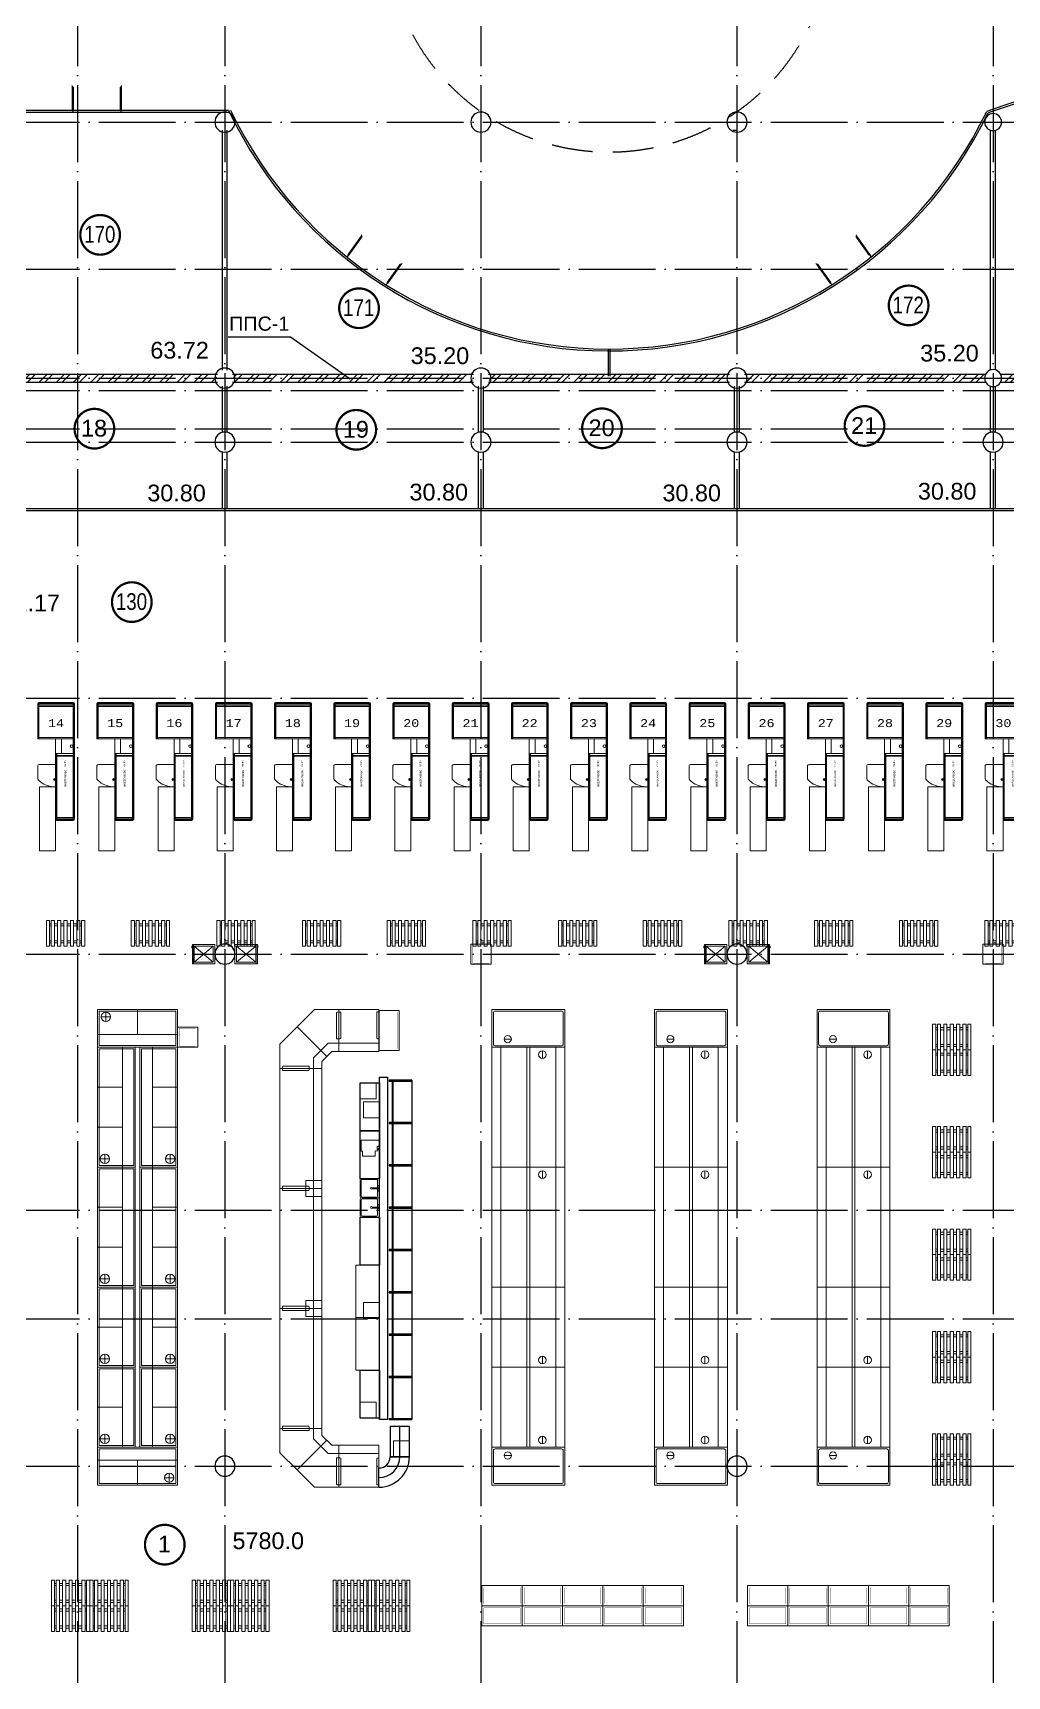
# Model space of a CAD drawing. Extents: x -4497 to 351150, y -50 to 322254.
# Drawn here: x 86770 to 117209, y 151525 to 202875 of the extents above; entities that cross this region are included whole.
import ezdxf
from ezdxf.enums import TextEntityAlignment as Align

# ---------------------------------------------------------------- set-up
doc = ezdxf.new("R2010")
doc.units = 0
doc.header["$LTSCALE"] = 100
doc.linetypes.add('ACAD_ISO04W100', pattern=[30, 24, -3, 0, -3])
doc.linetypes.add('DASHED', pattern=[19.05, 12.7, -6.35])
doc.layers.get('0').update_dxf_attribs({"linetype": 'CONTINUOUS'})
for name, color, linetype, lineweight in [('2_Касові бокси', 3, 'CONTINUOUS', 9), ('equipment', 8, 'CONTINUOUS', 0), ('refr', 150, 'CONTINUOUS', 15)]:
    doc.layers.add(name, color=color, linetype=linetype, lineweight=lineweight)
for name, color, linetype in [('Anot', 5, 'CONTINUOUS'), ('axis', 40, 'CONTINUOUS'), ('brick', 12, 'CONTINUOUS'), ('COLON', 5, 'CONTINUOUS'), ('DRAW', 255, 'CONTINUOUS'), ('EEE', 7, 'CONTINUOUS'), ('FIRE', 6, 'CONTINUOUS'), ('furn2', 252, 'CONTINUOUS'), ('GKL', 5, 'CONTINUOUS'), ('Glass', 4, 'CONTINUOUS'), ('production', 30, 'CONTINUOUS'), ('S', 2, 'CONTINUOUS'), ('Sanitary', 150, 'CONTINUOUS'), ('TEXT', 2, 'CONTINUOUS'), ('WALL', 7, 'CONTINUOUS')]:
    doc.layers.add(name, color=color, linetype=linetype)
doc.layers.add('OBORUD', color=7, linetype='CONTINUOUS', true_color=0x83639d)
doc.styles.add('ARIEL-17.5', font='arial.ttf', dxfattribs={"height": 15})
doc.styles.add('GENERATED_STYLE_1', font='arial.ttf')
doc.styles.get("Standard").update_dxf_attribs({"font": 'monotxt.shx', "width": 0.65, "height": 600})
doc.styles.add('Архітектор', font='cour.ttf')
pattern_1 = [(45, (-3600, 82000), (-269.4077, 269.4077), []), (45, (-3420.4, 82000), (-269.4077, 269.4077), [])]

# ---------------------------------------------------------------- blocks, each defined once
blk = doc.blocks.new('A$C53F96F9E')
at = {"layer": 'FIRE', "linetype": 'Continuous'}
blk.add_lwpolyline([(-64123, -11035), (-65992, -9717), (-67942, -9717)], dxfattribs=at)
at = {"layer": 'TEXT', "color": 6, "linetype": 'Continuous', "lineweight": 20, "style": 'ARIEL-17.5', "width": 0.998875}
blk.add_text('ППС-1', height=441.5, dxfattribs=at).set_placement((-66967, -9517), align=Align.CENTER)
blk = doc.blocks.new('A$C584E3954')
at = {"layer": 'Glass', "linetype": 'Continuous'}
for p, q in [((-885, -1234), (-885, -1174)), ((615, -1234), (615, -1174))]:
    blk.add_line(p, q, dxfattribs=at)
blk.add_lwpolyline([(615, -1234, 70, 70, 0), (615, -1984, 0, 0, 0), (-135, -1234, 0, 0, 0), (-885, -1984, 70, 70, 0), (-885, -1234, 70, 70, 0)], format="xyseb", dxfattribs=at)
blk = doc.blocks.new('F_ref_375-118')
at = {"layer": 'refr', "linetype": 'ByBlock'}
for p, q in [((3749, 1179), (-1, 1179)), ((-1, 1179), (-1, -1)), ((3749, -1), (3749, 1179)), ((3749, 779), (-1, 779)), ((1249, 779), (1249, -1)), ((2499, 779), (2499, -1)), ((114, 228), (404, 228)), ((259, 83), (259, 373)), ((-1, -1), (3749, -1))]:
    blk.add_line(p, q, dxfattribs=at)
blk.add_lwpolyline([(49, 49), (3699, 49), (3699, 1129), (49, 1129)], close=True, dxfattribs=at)
blk.add_circle((259, 228), 145, dxfattribs=at)
blk = doc.blocks.new('F_ref_250-118')
at = {"layer": 'refr', "linetype": 'ByBlock'}
for p, q in [((2421, 1105), (-79, 1105)), ((-79, 1105), (-79, -75)), ((2421, -75), (2421, 1105)), ((2421, 705), (-79, 705)), ((1171, 705), (1171, -75)), ((36, 153), (326, 153)), ((181, 9), (181, 298)), ((-79, -75), (2421, -75))]:
    blk.add_line(p, q, dxfattribs=at)
blk.add_lwpolyline([(-29, -25), (2371, -25), (2371, 1055), (-29, 1055)], close=True, dxfattribs=at)
blk.add_circle((181, 153), 145, dxfattribs=at)
blk = doc.blocks.new('Carier (3750)')
at = {"layer": 'refr'}
for p, q in [((107, 3750), (0, 3750)), ((0, 3750), (0, 3750)), ((0, 3750), (0, 0)), ((76, 3688), (76, 3750)), ((901, 3688), (76, 3688)), ((1310, 3750), (107, 3750)), ((1052, 3750), (1052, 0)), ((1310, 0), (1310, 3750)), ((0, 0), (1310, 0)), ((76, 0), (76, 67)), ((76, 67), (901, 67))]:
    blk.add_line(p, q, dxfattribs=at)
for centre, start, end in [((774, 3752), 333.1886, 359.0906), ((774, 2), 359.0906, 26.8114)]:
    blk.add_arc(centre, 142, start, end, dxfattribs=at)
blk = doc.blocks.new('Carier (Зовнішній угол)')
at = {"layer": 'refr'}
for p, q in [((-463, 463), (75, 1001)), ((836, 1001), (75, 1001)), ((770, 85), (770, 910)), ((836, 1001), (836, -309)), ((-463, 463), (-1002, -75)), ((-463, 463), (463, -463)), ((836, 85), (770, 85)), ((-1002, -836), (-1002, -75)), ((48, -510), (510, -49)), ((48, -836), (48, -510)), ((308, -618), (617, -309)), ((836, -49), (510, -49)), ((836, -309), (618, -309)), ((-1002, -836), (308, -836)), ((-911, -769), (-85, -769)), ((-85, -769), (-85, -836)), ((308, -836), (308, -618))]:
    blk.add_line(p, q, dxfattribs=at)
for centre, radius, start, end in [((834, 783), 142, 89.0906, 116.8114), ((-784, -834), 143, 153.1997, 181.1152)]:
    blk.add_arc(centre, radius, start, end, dxfattribs=at)
blk = doc.blocks.new('Carier (1250)')
at = {"layer": 'refr'}
for p, q in [((-629, -1310), (-629, 0)), ((-629, 0), (629, 0)), ((629, 0), (629, -1310)), ((629, -258), (-629, -258)), ((-562, -1233), (-562, -407)), ((564, -410), (564, -1236)), ((564, -410), (564, -410)), ((-629, -1233), (-562, -1233)), ((629, -1310), (-629, -1310)), ((564, -1236), (629, -1236))]:
    blk.add_line(p, q, dxfattribs=at)
for centre, start, end in [((-626, -534), 63.1886, 90.9094), ((629, -537), 90, 116.8114)]:
    blk.add_arc(centre, 142, start, end, dxfattribs=at)
blk = doc.blocks.new('Колумб 01 1330х610')
at = {"layer": 'furn2', "color": 7}
for p, q in [((0, -710), (0, 0)), ((0, 0), (30, 0)), ((30, 0), (30, -710)), ((1322, -710), (1322, 0)), ((1322, 0), (1352, 0)), ((1352, 0), (1352, -710)), ((15, -100), (15, -610)), ((15, -120), (1345, -120)), ((1337, -100), (1337, -610)), ((1352, -710), (1352, -10)), ((0, -710), (1352, -710))]:
    blk.add_line(p, q, dxfattribs=at)
at = {"layer": 'furn2', "color": 0, "lineweight": 0}
blk.add_line((1352, -100), (0, -100), dxfattribs=at)
at = {"layer": 'furn2', "color": 7}
blk.add_lwpolyline([(0, -100), (15, -610), (30, -100), (1322, -100), (1337, -610), (1352, -100)], dxfattribs=at)
blk = doc.blocks.new('Pallete 120-80')
at = {"layer": 'furn2', "color": 0, "linetype": 'ByBlock', "lineweight": 0, "ltscale": 1000}
for p, q in [((-50, 757), (-50, -43)), ((50, 757), (-50, 757)), ((50, -43), (50, 757)), ((100, 657), (50, 657)), ((100, 587), (50, 587)), ((100, 757), (100, -43)), ((200, 757), (100, 757)), ((200, -43), (200, 757)), ((300, 657), (200, 657)), ((300, 587), (200, 587)), ((300, 757), (300, -43)), ((400, 757), (300, 757)), ((400, -43), (400, 757)), ((500, 657), (400, 657)), ((500, 587), (400, 587)), ((500, 757), (500, -43)), ((600, 757), (500, 757)), ((600, -43), (600, 757)), ((700, 657), (600, 657)), ((700, 587), (600, 587)), ((700, 757), (700, -43)), ((800, 757), (700, 757)), ((800, -43), (800, 757)), ((900, 657), (800, 657)), ((900, 587), (800, 587)), ((900, 757), (900, -43)), ((1000, 757), (900, 757)), ((1000, -43), (1000, 757)), ((1050, 657), (1000, 657)), ((1050, 587), (1000, 587)), ((1050, 757), (1050, -43)), ((1150, 757), (1050, 757)), ((1150, -43), (1150, 757)), ((100, 127), (50, 127)), ((100, 57), (50, 57)), ((300, 127), (200, 127)), ((300, 57), (200, 57)), ((500, 127), (400, 127)), ((500, 57), (400, 57)), ((700, 127), (600, 127)), ((700, 57), (600, 57)), ((900, 127), (800, 127)), ((900, 57), (800, 57)), ((1050, 127), (1000, 127)), ((1050, 57), (1000, 57)), ((-50, -43), (50, -43)), ((100, -43), (200, -43)), ((300, -43), (400, -43)), ((500, -43), (600, -43)), ((700, -43), (800, -43)), ((900, -43), (1000, -43)), ((1050, -43), (1150, -43))]:
    blk.add_line(p, q, dxfattribs=at)
blk = doc.blocks.new('F_fr_island_375-228')
at = {"color": 0, "linetype": 'ByBlock'}
for p, q in [((0, 1995), (3750, 1995)), ((0, 1185), (3750, 1185)), ((0, 1095), (3750, 1095)), ((108, 700), (347, 700)), ((0, 285), (3750, 285))]:
    blk.add_line(p, q, dxfattribs=at)
blk.add_lwpolyline([(0, 0), (3750, 0), (3750, 2280), (0, 2280)], close=True, dxfattribs=at)
blk.add_circle((227, 700), 119, dxfattribs=at)
blk = doc.blocks.new('F_fr_island_228-118')
at = {"color": 0, "linetype": 'ByBlock'}
blk.add_line((1669, 924), (1894, 924), dxfattribs=at)
blk.add_lwpolyline([(0, 0), (2280, 0), (2280, 1180), (0, 1180)], close=True, dxfattribs=at)
blk.add_lwpolyline([(100, 50), (2180, 50, 0.414214), (2230, 100), (2230, 1080, 0.414214), (2180, 1130), (100, 1130, 0.414214), (50, 1080), (50, 100, 0.414214)], format="xyb", close=True, dxfattribs=at)
blk.add_circle((1781, 924), 112, dxfattribs=at)
blk = doc.blocks.new('F_fr_island_250-228')
at = {"color": 0, "linetype": 'ByBlock'}
for p, q in [((0, 1995), (2500, 1995)), ((0, 1185), (2500, 1185)), ((0, 1095), (2500, 1095)), ((108, 700), (347, 700)), ((0, 285), (2500, 285))]:
    blk.add_line(p, q, dxfattribs=at)
blk.add_lwpolyline([(0, 0), (2500, 0), (2500, 2280), (0, 2280)], close=True, dxfattribs=at)
blk.add_circle((227, 700), 119, dxfattribs=at)
blk = doc.blocks.new('m600x600')
at = {"layer": 'Sanitary', "linetype": 'ByBlock', "lineweight": -2}
for p, q in [((-302, 563), (-302, 35)), ((-275, 531), (-275, 95)), ((268, 599), (-272, 599)), ((241, 567), (-245, 567)), ((271, 95), (271, 531)), ((298, 35), (298, 563)), ((-245, 59), (-14, 59)), ((-92, 53), (-14, 53)), ((-92, 8), (-92, 53)), ((-92, 53), (-92, 8)), ((88, 8), (-92, 8)), ((-14, 202), (-14, 16)), ((-14, 16), (14, 16)), ((14, 16), (14, 202)), ((14, 59), (241, 59)), ((14, 53), (88, 53)), ((88, 53), (88, 8)), ((-272, -1), (268, -1))]:
    blk.add_line(p, q, dxfattribs=at)
for centre, major_axis, start_param, end_param in [((-272, 563), (0, -36), 3.141593, 4.712389), ((-245, 531), (0, -36), 3.141593, 4.712389), ((241, 531), (0, 36), 4.712389, 6.283185), ((268, 563), (0, 36), 4.712389, 6.283185), ((-272, 35), (0, 36), 1.570796, 3.141593), ((-245, 95), (0, 36), 1.570796, 3.141593), ((0, 199), (0, 17), -1.389477, 1.389477), ((241, 95), (0, -36), 0, 1.570796), ((268, 35), (0, -36), 0, 1.570796)]:
    blk.add_ellipse(centre, major_axis=major_axis, ratio=0.833333, start_param=start_param, end_param=end_param, dxfattribs=at)
blk.add_ellipse((-3, 249), major_axis=(0, 30), ratio=0.833333, dxfattribs=at)
blk = doc.blocks.new('пок02')
at = {"layer": 'furn2', "color": 7, "linetype": 'ByBlock'}
for p, q in [((0, -600), (0, 0)), ((950, 350), (350, 350))]:
    blk.add_line(p, q, dxfattribs=at)
for radius in [650, 950, 350]:
    blk.add_arc((0, 350), radius, 270, 0, dxfattribs=at)
blk = doc.blocks.new('3680 х 1150')
at = {"layer": '2_Касові бокси'}
for p, q in [((-2183, 1110), (-2183, 40)), ((-2173, 1110), (-2173, 40)), ((-2143, 1150), (1459, 1150)), ((-2143, 1150), (-2143, 0)), ((-2143, 1140), (1459, 1140)), ((-2143, 1110), (1459, 1110)), ((-2103, 1110), (-2103, 40)), ((-2063, 1110), (-2063, 40)), ((-1093, 40), (-1093, 1110)), ((-1053, 0), (-1053, 1110)), ((-593, 1110), (-593, 559)), ((-533, 1110), (-533, 599)), ((-523, 1110), (-523, 599)), ((-513, 1110), (-513, 599)), ((1409, 1110), (1409, 599)), ((1419, 1110), (1419, 599)), ((1459, 1150), (1459, 559)), ((1487, 1110), (1487, 599)), ((1497, 1110), (1497, 599)), ((-593, 740), (-1053, 740)), ((1459, 559), (-1053, 559)), ((1459, 599), (-593, 599)), ((-593, 599), (-579, 592)), ((-579, 569), (-593, 559)), ((-579, 592), (-579, 569)), ((1459, 569), (-579, 569)), ((-253, 49), (-253, 559)), ((189, 520), (249, 520)), ((219, 550), (219, 490)), ((447, 559), (447, 487)), ((-2143, 40), (-1053, 40)), ((-2143, 10), (-1053, 10)), ((-2143, 0), (-1053, 0)), ((-213, 0), (213, 0))]:
    blk.add_line(p, q, dxfattribs=at)
for centre, radius in [((-821, 1059), 39.9), ((219, 520), 30)]:
    blk.add_circle(centre, radius, dxfattribs=at)
for centre, radius, start, end in [((-2143, 1110), 40, 90, 180), ((-2143, 1110), 30, 90, 180), ((1457, 1110), 40, 0, 87.0916), ((1457, 1110), 30, 0, 86.1208), ((1457, 599), 30, 273.8792, 0), ((1457, 599), 40, 272.9084, 0), ((-2143, 40), 40, 180, 270), ((-2143, 40), 30, 180, 270), ((-193, 57), 60.9, 187.9452, 250.5062), ((141, 114), 135, 302.2551, 325.826), ((-271, 531), 719, 316.8034, 356.5239)]:
    blk.add_arc(centre, radius, start, end, dxfattribs=at)
at = {"layer": 'Anot'}
blk.add_text('kasa  3680x1150N', height=60, dxfattribs=at).set_placement((-391, 835))
blk = doc.blocks.new('пок')
at = {"layer": 'furn2', "color": 7, "linetype": 'ByBlock'}
for points in [[(0, 600), (950, 600), (950, 0), (0, 0), (0, 600)], [(0, 600), (950, 600), (950, 300), (0, 300), (0, 600)]]:
    blk.add_lwpolyline(points, dxfattribs=at)
blk = doc.blocks.new('Стіл виробничий 1500х600х850')
at = {"layer": 'production', "color": 11}
blk.add_lwpolyline([(1500, -300), (0, -300), (0, 300), (1500, 300)], close=True, dxfattribs=at)
blk = doc.blocks.new('Table_ice_2-1m')
at = {"color": 0, "linetype": 'ByBlock'}
blk.add_lwpolyline([(-500, 0), (500, 0), (500, 2000), (-500, 2000)], close=True, dxfattribs=at)
at = {"color": 0, "linetype": 'DASHED', "ltscale": 5, "const_width": 10}
blk.add_lwpolyline([(-400, 100), (400, 100), (400, 1900), (-400, 1900)], close=True, dxfattribs=at)
blk = doc.blocks.new('Beer 60-70')
at = {"layer": 'refr', "linetype": 'ByBlock', "lineweight": -2}
for p, q in [((-130, 555), (470, 555)), ((-130, -145), (-130, 555)), ((470, 555), (470, -145)), ((-80, 505), (420, 505)), ((-80, -95), (-80, 505)), ((420, 505), (420, -95)), ((470, -145), (-130, -145)), ((420, -95), (-80, -95))]:
    blk.add_line(p, q, dxfattribs=at)
at = {"layer": 'refr'}
for p, q in [((-129, 522), (469, 522)), ((-80, -93), (420, 505)), ((-80, 505), (420, -93))]:
    blk.add_line(p, q, dxfattribs=at)
at = {"layer": 'refr', "linetype": 'ByBlock', "lineweight": -2}
for centre, radius, start, end in [((394, 537), 40.3, 26.7309, 153.2691), ((394, 515), 54.1, 48.3838, 131.6162)]:
    blk.add_arc(centre, radius, start, end, dxfattribs=at)
blk = doc.blocks.new('A$C125E3969')
at = {"layer": '2_Касові бокси', "color": 94, "lineweight": 0}
for points in [[(50711, 69230), (50711, 67230), (50211, 67230), (50211, 69230), (50711, 69230)], [(52561, 69230), (52561, 67230), (52061, 67230), (52061, 69230), (52561, 69230)], [(54411, 69230), (54411, 67230), (53911, 67230), (53911, 69230), (54411, 69230)], [(56261, 69230), (56261, 67230), (55761, 67230), (55761, 69230), (56261, 69230)], [(58111, 69230), (58111, 67230), (57611, 67230), (57611, 69230), (58111, 69230)], [(59961, 69230), (59961, 67230), (59461, 67230), (59461, 69230), (59961, 69230)], [(61811, 69230), (61811, 67230), (61311, 67230), (61311, 69230), (61811, 69230)], [(63661, 69230), (63661, 67230), (63161, 67230), (63161, 69230), (63661, 69230)], [(65511, 69230), (65511, 67230), (65011, 67230), (65011, 69230), (65511, 69230)], [(67361, 69230), (67361, 67230), (66861, 67230), (66861, 69230), (67361, 69230)], [(69211, 69230), (69211, 67230), (68711, 67230), (68711, 69230), (69211, 69230)], [(71061, 69230), (71061, 67230), (70561, 67230), (70561, 69230), (71061, 69230)], [(72911, 69230), (72911, 67230), (72411, 67230), (72411, 69230), (72911, 69230)], [(74761, 69230), (74761, 67230), (74261, 67230), (74261, 69230), (74761, 69230)], [(76611, 69230), (76611, 67230), (76111, 67230), (76111, 69230), (76611, 69230)], [(78461, 69230), (78461, 67230), (77961, 67230), (77961, 69230), (78461, 69230)], [(80311, 69230), (80311, 67230), (79811, 67230), (79811, 69230), (80311, 69230)]]:
    blk.add_lwpolyline(points, dxfattribs=at)
for points in [[(50211, 67230), (50711, 67230), (50711, 69230), (50211, 69230)], [(52061, 67230), (52561, 67230), (52561, 69230), (52061, 69230)], [(53911, 67230), (54411, 67230), (54411, 69230), (53911, 69230)], [(55761, 67230), (56261, 67230), (56261, 69230), (55761, 69230)], [(57611, 67230), (58111, 67230), (58111, 69230), (57611, 69230)], [(59461, 67230), (59961, 67230), (59961, 69230), (59461, 69230)], [(61311, 67230), (61811, 67230), (61811, 69230), (61311, 69230)], [(63161, 67230), (63661, 67230), (63661, 69230), (63161, 69230)], [(65011, 67230), (65511, 67230), (65511, 69230), (65011, 69230)], [(66861, 67230), (67361, 67230), (67361, 69230), (66861, 69230)], [(68711, 67230), (69211, 67230), (69211, 69230), (68711, 69230)], [(70561, 67230), (71061, 67230), (71061, 69230), (70561, 69230)], [(72411, 67230), (72911, 67230), (72911, 69230), (72411, 69230)], [(74261, 67230), (74761, 67230), (74761, 69230), (74261, 69230)], [(76111, 67230), (76611, 67230), (76611, 69230), (76111, 69230)], [(77961, 67230), (78461, 67230), (78461, 69230), (77961, 69230)], [(79811, 67230), (80311, 67230), (80311, 69230), (79811, 69230)]]:
    blk.add_lwpolyline(points, close=True, dxfattribs=at)
at = {"layer": 'equipment', "color": 252, "linetype": 'Continuous', "lineweight": 18}
for points in [[(60230, 59482), (60730, 59482), (60730, 59982), (60230, 59982), (60230, 59482)], [(60260, 58182), (60800, 58182), (60842, 58086), (60798, 57984), (60761, 57984), (60761, 57917), (60798, 57917), (60798, 57937), (60818, 57937), (60818, 57877), (60798, 57877), (60798, 57897), (60761, 57897), (60761, 57841), (60700, 57857), (60700, 57684), (60304, 57684), (60304, 57841), (60260, 57841), (60260, 58182)], [(60830, 54282), (60830, 52642), (60090, 52642), (60090, 54282), (60830, 54282)], [(60830, 52642), (60830, 51002), (60090, 51002), (60090, 52642), (60830, 52642)], [(60230, 49502), (60730, 49502), (60730, 50002), (60230, 50002), (60230, 49502)]]:
    blk.add_lwpolyline(points, dxfattribs=at)
at = {"layer": 'equipment', "color": 252, "linetype": 'Continuous', "lineweight": 18, "elevation": 1}
for points in [[(58530, 56430), (59030, 56430), (59030, 56930), (58530, 56930), (58530, 56430)], [(58530, 52680), (59030, 52680), (59030, 53180), (58530, 53180), (58530, 52680)], [(61265, 48292), (61765, 48292), (61765, 48792), (61265, 48792), (61265, 48292)]]:
    blk.add_lwpolyline(points, dxfattribs=at)
at = {"layer": 'production', "color": 0, "lineweight": 0}
for points in [[(60330, 59382), (60830, 59382), (60830, 58882), (60330, 58882), (60330, 59382)], [(60330, 53114), (60830, 53114), (60830, 52614), (60330, 52614), (60330, 53114)]]:
    blk.add_lwpolyline(points, dxfattribs=at)
at = {"layer": '2_Касові бокси', "color": 94, "lineweight": 0, "rotation": 270}
for p in [(50152, 69677), (52002, 69677), (53852, 69677), (55702, 69677), (57552, 69677), (59402, 69677), (61252, 69677), (63102, 69677), (64952, 69677), (66802, 69677), (68652, 69677), (70502, 69677), (72352, 69677), (74202, 69677), (76052, 69677), (77902, 69677), (79752, 69677)]:
    blk.add_blockref('3680 х 1150', p, dxfattribs=at)
at = {"layer": 'equipment', "color": 252, "linetype": 'Continuous', "lineweight": 18, "rotation": 90}
for p in [(60530, 58482), (60530, 56982), (60530, 54282), (60530, 49502)]:
    blk.add_blockref('Стіл виробничий 1500х600х850', p, dxfattribs=at)
at = {"layer": 'equipment', "color": 252, "linetype": 'Continuous', "lineweight": 18, "xscale": -1, "rotation": 90}
for p in [(60829, 56680), (60829, 56080)]:
    blk.add_blockref('m600x600', p, dxfattribs=at)
at = {"layer": 'furn2', "rotation": 180}
for p in [(51573, 65007, 1), (54223, 65007, 1), (56898, 65007, 1), (59573, 65007, 1), (62223, 65007, 1), (64898, 65007, 1), (67573, 65007, 1), (70223, 65007, 1), (72898, 65007, 1), (75573, 65007, 1), (78223, 65007, 1), (80898, 65007, 1), (79261, 61765, 1), (79261, 60965, 1), (79261, 58565, 1), (79261, 57765, 1), (79261, 55365, 1), (79261, 54565, 1), (79261, 52165, 1), (79261, 51365, 1), (79261, 48965, 1), (79261, 48165, 1), (51730, 44394, 1), (52930, 44394, 1), (56130, 44394, 1), (57330, 44394, 1), (60530, 44394, 1), (61730, 44394, 1), (51730, 43594, 1), (52930, 43594, 1), (56130, 43594, 1), (57330, 43594, 1), (60530, 43594, 1), (61730, 43594, 1)]:
    blk.add_blockref('Pallete 120-80', p, dxfattribs=at)
at = {"layer": 'furn2', "color": 0, "lineweight": 0, "xscale": -1, "rotation": 90}
for p in [(61130, 60058, 1), (61130, 58736, 1), (61130, 57414, 1), (61130, 56092, 1), (61130, 54770, 1), (61130, 53448, 1), (61130, 52126, 1), (61130, 50804, 1)]:
    blk.add_blockref('Колумб 01 1330х610', p, dxfattribs=at)
at = {"layer": 'furn2', "xscale": -1, "rotation": 90}
blk.add_blockref('пок', (61765, 49242, 1), dxfattribs=at)
at = {"layer": 'furn2'}
blk.add_blockref('пок02', (60815, 47942, 1), dxfattribs=at)
at = {"layer": 'refr', "rotation": 90}
for name, p in [('Beer 60-70', (55540, 63830)), ('Beer 60-70', (71540, 63830)), ('F_ref_375-118', (54519, 57341, 1)), ('F_ref_375-118', (54519, 53591, 1)), ('F_ref_250-118', (54445, 51169, 1)), ('F_fr_island_250-228', (66620, 51088, 1)), ('F_fr_island_250-228', (71700, 51088, 1)), ('F_fr_island_250-228', (76780, 51088, 1)), ('F_ref_250-118', (54445, 48669, 1)), ('F_fr_island_250-228', (66620, 48588, 1)), ('F_fr_island_250-228', (71700, 48588, 1)), ('F_fr_island_250-228', (76780, 48588, 1))]:
    blk.add_blockref(name, p, dxfattribs=at)
at = {"layer": 'refr', "xscale": -1}
for name, p, rotation in [('Beer 60-70', (56460, 63830), 270), ('Beer 60-70', (72460, 63830), 270), ('F_ref_250-118', (52099, 62195, 1), 180), ('F_ref_375-118', (52021, 57341, 1), 270), ('F_fr_island_375-228', (66620, 61088, 1), 90), ('F_fr_island_375-228', (71700, 61088, 1), 90), ('F_fr_island_375-228', (76780, 61088, 1), 90), ('F_ref_375-118', (52021, 53591, 1), 270), ('F_fr_island_375-228', (66620, 57338, 1), 90), ('F_fr_island_375-228', (71700, 57338, 1), 90), ('F_fr_island_375-228', (76780, 57338, 1), 90), ('F_ref_250-118', (52095, 51169, 1), 270), ('F_ref_250-118', (52095, 48669, 1), 270)]:
    blk.add_blockref(name, p, dxfattribs=dict(at, rotation=rotation))
at = {"layer": 'refr'}
for p, xscale, yscale, zscale, rotation in [((64000, 64315), 0.6299212598532904, 0.3149606299266452, 0.3937007874015748, 180), ((80000, 64315), 0.6299212598532904, 0.3149606299266452, 0.3937007874015748, 180), ((61130, 62243, 1), 0.6299212598532904, 0.6299212598387385, 0.3937007874015749, 180), ((54835, 61720, 1), 0.6299212598532904, 0.3149606299266452, 0.3937007874015749, 180), ((64030, 43952, 1), 0.6299212598387385, 0.6299212598532904, 0.3937007874015749, 270), ((65290, 43952, 1), 0.6299212598387385, 0.6299212598532904, 0.3937007874015749, 270), ((66550, 43952, 1), 0.6299212598387385, 0.6299212598532904, 0.3937007874015749, 270), ((67810, 43952, 1), 0.6299212598387385, 0.6299212598532904, 0.3937007874015749, 270), ((69069, 43952, 1), 0.6299212598387385, 0.6299212598532904, 0.3937007874015749, 270), ((72329, 43952, 1), 0.6299212598387385, 0.6299212598532904, 0.3937007874015749, 270), ((73589, 43952, 1), 0.6299212598387385, 0.6299212598532904, 0.3937007874015749, 270), ((74849, 43952, 1), 0.6299212598387385, 0.6299212598532904, 0.3937007874015749, 270), ((76109, 43952, 1), 0.6299212598387385, 0.6299212598532904, 0.3937007874015749, 270), ((77369, 43952, 1), 0.6299212598387385, 0.6299212598532904, 0.3937007874015749, 270), ((64030, 43323, 1), 0.6299212598387385, 0.6299212598532904, 0.3937007874015749, 270), ((65290, 43323, 1), 0.6299212598387385, 0.6299212598532904, 0.3937007874015749, 270), ((66550, 43323, 1), 0.6299212598387385, 0.6299212598532904, 0.3937007874015749, 270), ((67810, 43323, 1), 0.6299212598387385, 0.6299212598532904, 0.3937007874015749, 270), ((69069, 43323, 1), 0.6299212598387385, 0.6299212598532904, 0.3937007874015749, 270), ((72329, 43323, 1), 0.6299212598387385, 0.6299212598532904, 0.3937007874015749, 270), ((73589, 43323, 1), 0.6299212598387385, 0.6299212598532904, 0.3937007874015749, 270), ((74849, 43323, 1), 0.6299212598387385, 0.6299212598532904, 0.3937007874015749, 270), ((76109, 43323, 1), 0.6299212598387385, 0.6299212598532904, 0.3937007874015749, 270), ((77369, 43323, 1), 0.6299212598387385, 0.6299212598532904, 0.3937007874015749, 270)]:
    blk.add_blockref('Table_ice_2-1m', p, dxfattribs=dict(at, xscale=xscale, yscale=yscale, zscale=zscale, rotation=rotation))
at = {"layer": 'refr', "color": 94, "lineweight": 0, "xscale": -1, "rotation": 90}
blk.add_blockref('Carier (Зовнішній угол)', (58721, 61266, 1), dxfattribs=at)
at = {"layer": 'refr', "color": 0, "lineweight": 0, "xscale": -1, "rotation": 180}
blk.add_blockref('Carier (1250)', (60186, 60958, 1), dxfattribs=at)
at = {"layer": 'refr', "linetype": 'ByBlock', "rotation": 180}
for p in [(66620, 62268, 1), (71700, 62268, 1), (76780, 62268, 1)]:
    blk.add_blockref('F_fr_island_228-118', p, dxfattribs=at)
at = {"layer": 'refr', "color": 94, "lineweight": 0}
for p in [(57720, 56680, 1), (57720, 52930, 1), (57720, 49180, 1)]:
    blk.add_blockref('Carier (3750)', p, dxfattribs=at)
at = {"layer": 'refr', "color": 94, "lineweight": 0, "rotation": 90}
blk.add_blockref('Carier (Зовнішній угол)', (58721, 48344, 1), dxfattribs=at)
at = {"layer": 'refr', "xscale": -1}
blk.add_blockref('F_ref_250-118', (54441, 47485, 1), dxfattribs=at)
at = {"layer": 'refr', "color": 0, "lineweight": 0}
blk.add_blockref('Carier (1250)', (60186, 48652, 1), dxfattribs=at)
at = {"layer": 'refr', "linetype": 'ByBlock', "xscale": -1}
for p in [(66620, 47408, 1), (71700, 47408, 1), (76780, 47408, 1)]:
    blk.add_blockref('F_fr_island_228-118', p, dxfattribs=at)
at = {"layer": '2_Касові бокси', "color": 94, "lineweight": 0, "char_height": 250, "attachment_point": 5, "style": 'Архітектор'}
for s, insert in [('14', (50723, 71217)), ('15', (52573, 71217)), ('16', (54423, 71217)), ('17', (56273, 71217)), ('18', (58123, 71217)), ('19', (59973, 71217)), ('20', (61823, 71217)), ('21', (63673, 71217)), ('22', (65523, 71217)), ('23', (67373, 71217)), ('24', (69223, 71217)), ('25', (71073, 71217)), ('26', (72923, 71217)), ('27', (74773, 71217)), ('28', (76623, 71217)), ('29', (78473, 71217)), ('30', (80323, 71217))]:
    blk.add_mtext(s, dxfattribs=dict(at, insert=insert))
at = {"layer": 'refr', "color": 5, "lineweight": 0, "style": 'GENERATED_STYLE_1'}
for p in [(31750, 11184, 0), (26627, 8259, 0), (27247, 8259, 0)]:
    blk.add_attdef('txt', text='', height=120, dxfattribs=at).set_placement(p, align=Align.BOTTOM_LEFT)

msp = doc.modelspace()

# ---------------------------------------------------------------- hatches: boundary and pattern name
at = {"layer": 'DRAW'}
h = msp.add_hatch(dxfattribs=at)
h.set_pattern_fill('ANSI32,_O', color=256, scale=40)
h.set_pattern_definition(pattern_1)
h.paths.add_polyline_path([(76535.6, 192212.2), (69003, 192212.2, -0.123425), (69034.3, 192087.2, -0.123425), (69003, 191962.2), (76535.6, 191962.2, -0.123425), (76504.3, 192087.2, -0.123425)])
h.paths.add_polyline_path([(84504.3, 192087.2, -0.123425), (84535.6, 192212.2), (77003, 192212.2, -0.123425), (77034.3, 192087.2, -0.123425), (77003, 191962.2), (84535.6, 191962.2, -0.123425)])
h.paths.add_polyline_path([(92535.6, 192212.2), (85003, 192212.2, -0.123425), (85034.3, 192087.2, -0.123425), (85003, 191962.2), (92535.6, 191962.2, -0.123425), (92504.3, 192087.2, -0.123425)])
h = msp.add_hatch(dxfattribs=at)
h.set_pattern_fill('ANSI32,_O', color=256, scale=40)
h.set_pattern_definition(pattern_1)
h.paths.add_polyline_path([(100535.6, 192212.2), (93003, 192212.2, -0.123425), (93034.3, 192087.2, -0.123425), (93003, 191962.2), (100535.6, 191962.2, -0.123425), (100504.3, 192087.2, -0.123425)])
h.paths.add_polyline_path([(108535.6, 192212.2), (101003, 192212.2, -0.123425), (101034.3, 192087.2, -0.123425), (101003, 191962.2), (108535.6, 191962.2, -0.123425), (108504.3, 192087.2, -0.123425)])
h.paths.add_polyline_path([(116535.6, 192212.2), (109003, 192212.2, -0.123425), (109034.3, 192087.2, -0.123425), (109003, 191962.2), (116535.6, 191962.2, -0.123425), (116504.3, 192087.2, -0.123425)])
h.paths.add_polyline_path([(124535.6, 192212.2), (117003, 192212.2, -0.123425), (117034.3, 192087.2, -0.123425), (117003, 191962.2), (124535.6, 191962.2, -0.123425), (124504.3, 192087.2, -0.123425)])
h.paths.add_polyline_path([(132504.3, 192087.2, -0.123425), (132535.6, 192212.2), (125003, 192212.2, -0.123425), (125034.3, 192087.2, -0.123425), (125003, 191962.2), (132535.6, 191962.2, -0.123425)])

# ---------------------------------------------------------------- linework, layer by layer
at = {"layer": 'axis', "linetype": 'ACAD_ISO04W100'}
for p, q in [((88169.3, 318243.4), (88169.3, 84615.2)), ((92769.3, 318243.4), (92769.3, 84615.2)), ((100769.3, 318243.4), (100769.3, 84615.2)), ((108769.3, 318243.4), (108769.3, 119985.6)), ((116769.3, 318243.4), (116769.3, 119985.6)), ((-1176.8, 200087.2), (274434.3, 200087.2)), ((-1176.8, 195487.2), (275749.3, 195487.2)), ((-1176.8, 192087.2), (272433.1, 192087.2)), ((-1176.8, 191702.2), (272433.1, 191702.2)), ((-1176.8, 190502.2), (272433.1, 190502.2)), ((-1176.8, 190087.2), (166454.3, 190087.2)), ((-1176.8, 182087.2), (272433.1, 182087.2)), ((-1176.8, 174087.2), (272433.1, 174087.2)), ((-1176.8, 166087.2), (272433.1, 166087.2)), ((-1176.8, 162687.2), (272433.1, 162687.2))]:
    msp.add_line(p, q, dxfattribs=at)
at = {"layer": 'axis', "color": 2, "linetype": 'ACAD_ISO04W100'}
msp.add_line((-1176.8, 158087.2), (272433.1, 158087.2), dxfattribs=at)
at = {"layer": 'brick', "linetype": 'Continuous'}
for points in [[(85003, 192212.2), (92535.6, 192212.2)], [(93003, 192212.2), (100535.6, 192212.2)], [(101003, 192212.2), (108535.6, 192212.2)], [(109003, 192212.2), (116535.6, 192212.2)], [(117003, 192212.2), (124535.6, 192212.2)], [(85003, 191962.2), (92535.6, 191962.2)], [(93003, 191962.2), (100535.6, 191962.2)], [(101003, 191962.2), (108535.6, 191962.2)], [(109003, 191962.2), (116535.6, 191962.2)], [(117003, 191962.2), (124535.6, 191962.2)]]:
    msp.add_lwpolyline(points, dxfattribs=at)
at = {"layer": 'COLON', "color": 3, "lineweight": 30}
for points in [[(92454.3, 200087.2, 1), (93084.3, 200087.2, 1)], [(100454.3, 200087.2, 1), (101084.3, 200087.2, 1)], [(108454.3, 200087.2, 1), (109084.3, 200087.2, 1)], [(92454.3, 192087.2, 1), (93084.3, 192087.2, 1)], [(100454.3, 192087.2, 1), (101084.3, 192087.2, 1)], [(108454.3, 192087.2, 1), (109084.3, 192087.2, 1)]]:
    msp.add_lwpolyline(points, format="xyb", close=True, dxfattribs=at)
at = {"layer": 'COLON', "lineweight": 30}
for points in [[(116504.3, 200087.2, 1), (117034.3, 200087.2, 1)], [(116504.3, 192087.2, 1), (117034.3, 192087.2, 1)]]:
    msp.add_lwpolyline(points, format="xyb", close=True, dxfattribs=at)
at = {"layer": 'COLON', "color": 2, "lineweight": 30}
for points in [[(92454.3, 190087.2, 1), (93084.3, 190087.2, 1)], [(100454.3, 190087.2, 1), (101084.3, 190087.2, 1)], [(108454.3, 190087.2, 1), (109084.3, 190087.2, 1)], [(116454.3, 190087.2, 1), (117084.3, 190087.2, 1)], [(92454.3, 174087.2, 1), (93084.3, 174087.2, 1)], [(108454.3, 174087.2, 1), (109084.3, 174087.2, 1)], [(92454.3, 158087.2, 1), (93084.3, 158087.2, 1)], [(108454.3, 158087.2, 1), (109084.3, 158087.2, 1)]]:
    msp.add_lwpolyline(points, format="xyb", close=True, dxfattribs=at)
at = {"layer": 'EEE', "linetype": 'Continuous', "const_width": 70}
for points in [[(88251.9, 196563.6, 1), (89491.1, 196563.6, 1)], [(96340.4, 194271.1, 1), (97579.6, 194271.1, 1)], [(113511.3, 194358.1, 1), (114750.5, 194358.1, 1)], [(88072.4, 190505.8, 1), (89311.6, 190505.8, 1)], [(96254.3, 190471, 1), (97493.5, 190471, 1)], [(103931.6, 190518.3, 1), (105170.7, 190518.3, 1)], [(112133.4, 190590.7, 1), (113372.5, 190590.7, 1)], [(89241.9, 185087.1, 1), (90481, 185087.1, 1)], [(90272.2, 155633.3, 1), (91511.3, 155633.3, 1)]]:
    msp.add_lwpolyline(points, format="xyb", close=True, dxfattribs=at)
at = {"layer": 'GKL'}
for points in [[(92694.3, 192337.2), (92694.3, 199837.2)], [(92844.3, 192337.2), (92844.3, 199837.2)], [(116694.3, 192341.3), (116694.3, 199833)], [(116844.3, 192341.3), (116844.3, 199833)], [(92694.3, 190393.1), (92694.3, 191837.2)], [(92844.3, 190393.1), (92844.3, 191837.2)], [(100694.3, 190393.1), (100694.3, 191837.2)], [(100844.3, 190393.1), (100844.3, 191837.2)], [(108694.3, 190393.1), (108694.3, 191837.2)], [(108844.3, 190393.1), (108844.3, 191837.2)], [(116694.3, 190393.1), (116694.3, 191833)], [(116844.3, 190393.1), (116844.3, 191833)], [(92694.3, 188007.5), (92694.3, 189781.2)], [(92844.3, 188007.5), (92844.3, 189781.2)], [(100694.3, 188007.5), (100694.3, 189781.2)], [(100844.3, 188007.5), (100844.3, 189781.2)], [(108694.3, 188007.5), (108694.3, 189781.2)], [(108844.3, 188007.5), (108844.3, 189781.2)], [(116694.3, 188007.5), (116694.3, 189781.2)], [(116844.3, 188007.5), (116844.3, 189781.2)]]:
    msp.add_lwpolyline(points, dxfattribs=at)
at = {"layer": 'GKL', "flags": 128}
msp.add_lwpolyline([(97599.3, 170239.4), (97849.3, 170239.4), (97849.3, 159539.4), (97599.3, 159539.4), (97599.3, 170239.4)], dxfattribs=at)
at = {"layer": 'Glass'}
for p, q in [((52394.3, 200462.2), (92881.4, 200462.2)), ((52454.3, 200402.2), (92910, 200402.2)), ((104739.3, 193005.7), (104739.3, 192147.2)), ((104799.3, 193005.7), (104799.3, 192147.2)), ((60834.3, 188007.5), (132694.3, 188007.5)), ((60834.3, 187947.5), (132694.3, 187947.5))]:
    msp.add_line(p, q, dxfattribs=at)
for centre, radius, start, end in [((124769.3, 177842.7), 24019.6, 69.72103, 109.95846), ((124769.3, 177842.7), 23959.6, 69.82095, 109.90004), ((104769.3, 206087.2), 13151.5, 205.32217, 334.24073), ((104769.3, 206087.2), 13091.5, 205.44649, 334.34756)]:
    msp.add_arc(centre, radius, start, end, dxfattribs=at)
at = {"layer": 'WALL', "color": 7}
msp.add_lwpolyline([(108644.3, 199837.2), (108769.3, 199837.2)], dxfattribs=at)
at = {"layer": 'WALL', "linetype": 'DASHED'}
msp.add_circle((104769.3, 206087.2), 6945, dxfattribs=at)

# ---------------------------------------------------------------- block references
at = {"layer": 'Glass'}
for p, rotation in [((88634.2, 199227.9), 180), ((96409.4, 194565.7), 144.5794065175822)]:
    msp.add_blockref('A$C584E3954', p, dxfattribs=dict(at, rotation=rotation))
at = {"layer": 'Glass', "xscale": -1, "rotation": 215.4205934824179}
msp.add_blockref('A$C584E3954', (113129.5, 194565.7), dxfattribs=at)
at = {"layer": 'OBORUD'}
msp.add_blockref('A$C125E3969', (36769.3, 110087.2), dxfattribs=at)
at = {"layer": 'WALL'}
msp.add_blockref('A$C53F96F9E', (160810.6, 203085.2), dxfattribs=at)

# ---------------------------------------------------------------- texts
at = {"layer": 'EEE', "linetype": 'Continuous', "lineweight": 20, "style": 'ARIEL-17.5', "width": 0.8}
for s, p in [('170', (88860.3, 196580.3)), ('172', (114119.7, 194374.8)), ('171', (96948.8, 194287.8)), ('130', (89850.3, 185103.8))]:
    msp.add_text(s, height=523.25, dxfattribs=at).set_placement(p, align=Align.MIDDLE)
at = {"layer": 'EEE', "linetype": 'Continuous', "style": 'ARIEL-17.5'}
for s, p in [('18', (88680.8, 190522.5)), ('19', (96862.7, 190487.8)), ('20', (104540, 190535)), ('21', (112741.8, 190607.4))]:
    msp.add_text(s, height=523.25, dxfattribs=at).set_placement(p, align=Align.MIDDLE)
at = {"layer": 'EEE', "linetype": 'Continuous', "lineweight": 20, "style": 'ARIEL-17.5'}
msp.add_text('1', height=523.2, dxfattribs=at).set_placement((90880.6, 155650), align=Align.MIDDLE)
at = {"layer": 'S', "linetype": 'Continuous', "lineweight": 20, "style": 'ARIEL-17.5'}
for s, p in [('63.72', (91353.4, 192696.1)), ('35.20', (115408.7, 192606)), ('35.20', (99488.6, 192525.4)), ('30.80', (91259.2, 188235.2)), ('30.80', (99451.3, 188263.1)), ('30.80', (107353.8, 188236.1)), ('30.80', (115335.7, 188289.8)), ('751.17', (86499.9, 184797.8))]:
    msp.add_text(s, height=523.25, dxfattribs=at).set_placement(p, align=Align.CENTER)
msp.add_text('5780.0', height=523.25, dxfattribs=at).set_placement((93006.1, 155494))

doc.saveas('drawing.dxf')
